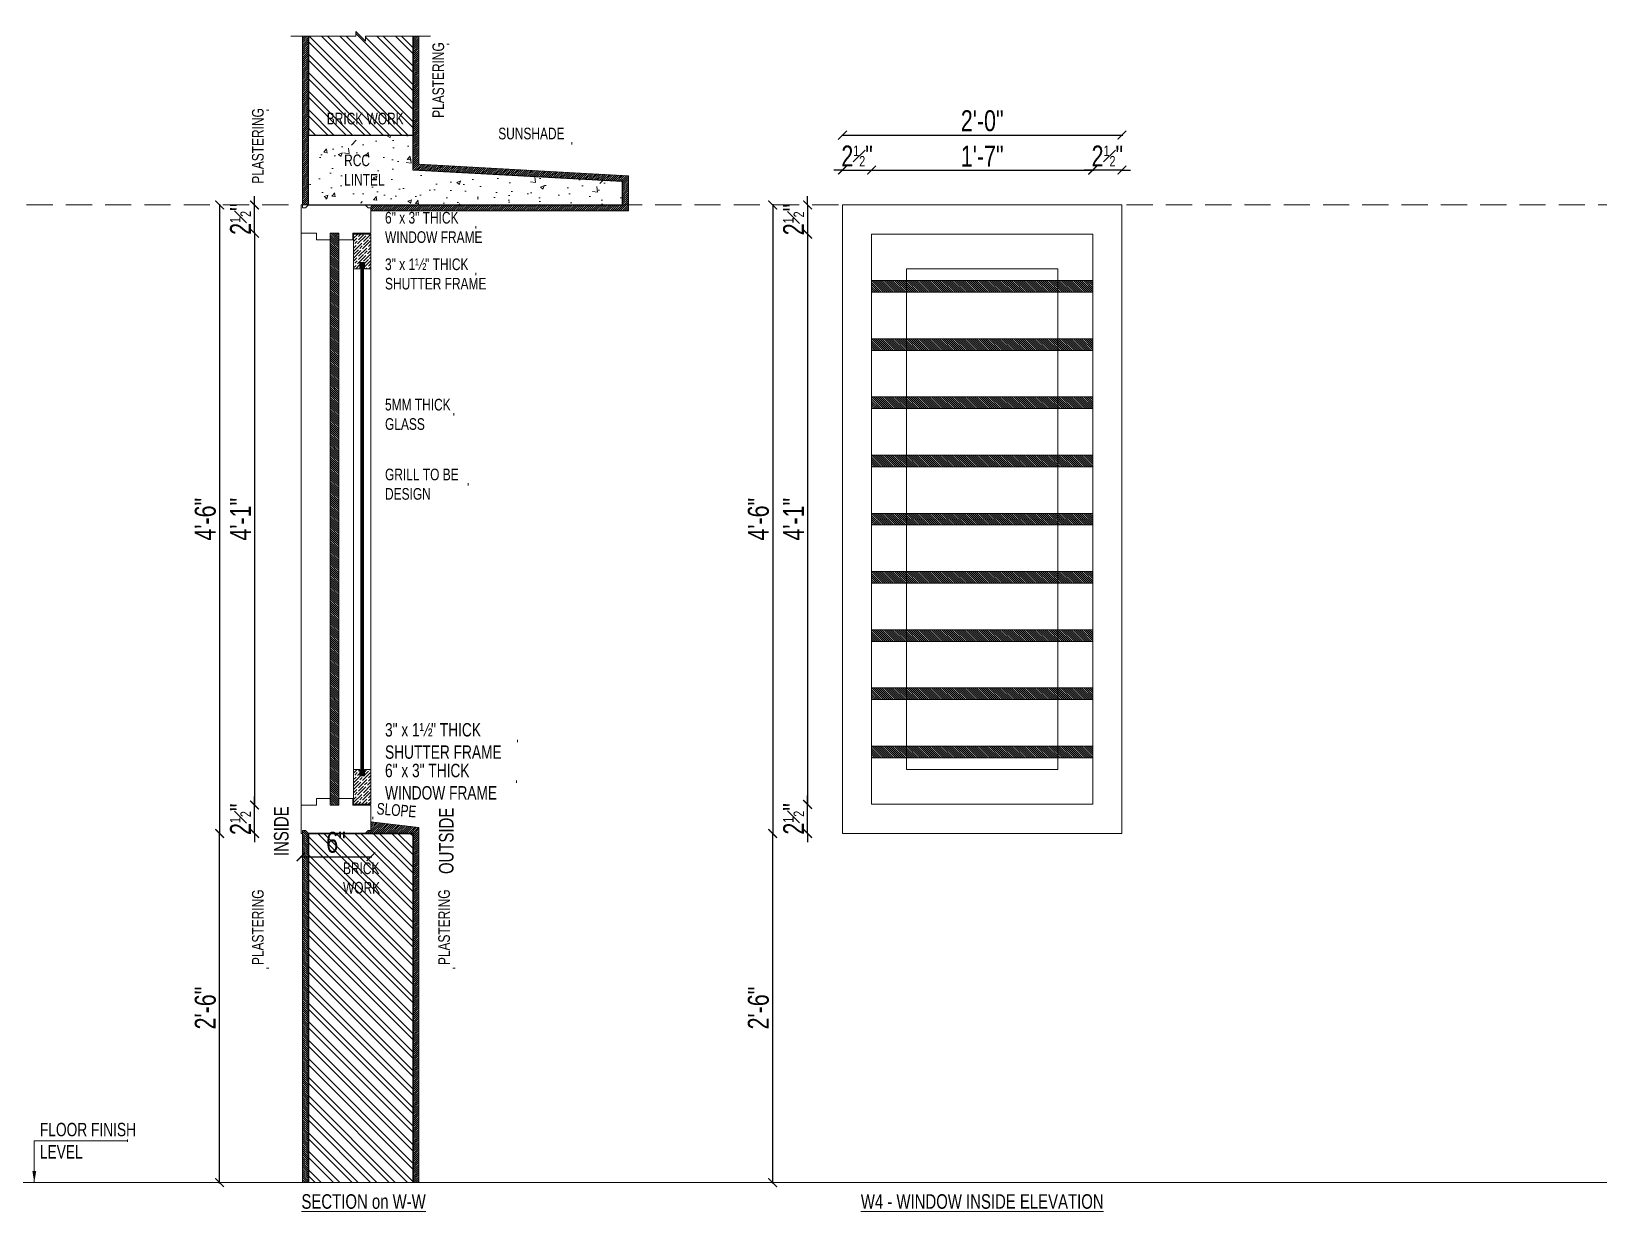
# Model space of a CAD drawing. Header units: inches. Extents: x 3365147 to 3374664, y 1380917 to 1384908.
# Drawn here: x 3372858.5 to 3372993.2, y 1381193.8 to 1381295.2 of the extents above; entities that cross this region are included whole.
import ezdxf

# ---------------------------------------------------------------- set-up
doc = ezdxf.new("R2010")
doc.units = ezdxf.units.IN
doc.header["$LTSCALE"] = 18
doc.header["$MEASUREMENT"] = 0
doc.header["$PDSIZE"] = -1
doc.linetypes.add('CONTINOUS', pattern=[0])
doc.linetypes.add('HIDDEN2', pattern=[0.1875, 0.125, -0.0625])
for name, color, linetype, lineweight in [('CONCRETE-00_BC', 46, 'Continuous', 25), ('CONCRETE-HATCH_BC', 43, 'Continuous', 5), ('DIM-03_BC', 1, 'Continuous', 9), ('FLOOR FINISHED LEVEL_BC', 1, 'Continuous', 20), ('GLASS-00_BC', 140, 'Continuous', 18), ('GLASS-HATCH_BC', 141, 'Continuous', 5), ('GRILL-00_BC', 150, 'CONTINOUS', 18), ('GRILL-HATCH_BC', 252, 'CONTINOUS', 5), ('LINTEL-00_BC', 41, 'HIDDEN2', 13), ('PLASTERING BAND HATCH_BC', 252, 'Continuous', 5), ('PLASTERING BAND-00_BC', 1, 'Continuous', 15), ('TEXT ARROW_BC', 4, 'Continuous', 13), ('TEXT-HEADING_BC', 2, 'Continuous', 25), ('TEXT_BC', 3, 'CONTINOUS', 18), ('TITLE TEXT-01_BC', 1, 'Continuous', 20), ('WALL-00_BC', 7, 'Continuous', 30), ('WALL-9 inch BRICK HATCH_BC', 22, 'Continuous', 0), ('WALL-ZIGZAG LINE_BC', 3, 'Continuous', 13), ('WINDOWS-00_BC', 30, 'Continuous', 18), ('WINDOWS-SHUTTER_BC', 40, 'Continuous', 9), ('WINDOWS-THIN_BC', 252, 'Continuous', 5)]:
    doc.layers.add(name, color=color, linetype=linetype, lineweight=lineweight)
doc.styles.add('BC-TEXT_GENERAL', font='swisscl.ttf')
doc.styles.add('BC-WALL_DIM', font='swisscl.ttf')
doc.styles.add('BC_ROOM _DIM', font='swisscl.ttf')
doc.dimstyles.new('BC-RD2', dxfattribs={"dimscale": 0.8, "dimtxt": 6, "dimasz": 2.5, "dimexe": 4.5, "dimexo": 0, "dimgap": 1, "dimtad": 1, "dimdec": 4, "dimzin": 3, "dimdsep": 46, "dimlunit": 4, "dimtxsty": 'BC_ROOM _DIM', "dimblk": 'ARCHTICK', "dimcen": 0.0625, "dimdle": 0.25, "dimse1": 1, "dimse2": 1, "dimclrd": 8, "dimclre": 4, "dimclrt": 256, "dimadec": 0, "dimazin": 0, "dimtfac": 0.5, "dimtdec": 4, "dimtix": 1, "dimtofl": 0, "dimtmove": 2, "dimatfit": 2, "dimfxl": 0, "dimfrac": 1, "dimtolj": 1, "dimtzin": 1, "dimarcsym": 0})
doc.dimstyles.new('WALL DIM-02_BC', dxfattribs={"dimtxt": 4, "dimasz": 2, "dimexe": 4.5, "dimexo": 0, "dimgap": 1, "dimtad": 1, "dimdec": 1, "dimzin": 0, "dimdsep": 46, "dimlunit": 4, "dimtxsty": 'BC-WALL_DIM', "dimblk": 'ARCHTICK', "dimcen": 0.0625, "dimdle": 0.25, "dimse1": 1, "dimse2": 1, "dimclrd": 7, "dimclre": 4, "dimclrt": 256, "dimadec": 0, "dimazin": 0, "dimtfac": 0.5, "dimtdec": 1, "dimtix": 1, "dimtofl": 0, "dimtmove": 2, "dimatfit": 2, "dimfxl": 0, "dimfrac": 1, "dimtolj": 1, "dimtzin": 1, "dimlwd": -1, "dimarcsym": 0})
pattern_1 = [(45, (110.08222, 0), (-0.0883883476483, 0.0883883476483), [])]

# ---------------------------------------------------------------- blocks, each defined once
blk = doc.blocks.new('ARCHTICK')
at = {"color": 0, "const_width": 0.15}
blk.add_lwpolyline([(-0.5, -0.5), (0.5, 0.5)], dxfattribs=at)
blk = doc.blocks.new('*D1506')
at = {"layer": 'Defpoints', "color": 0, "transparency": 16777216}
for p in [(3372887.69, 1381226.55), (3372881.69, 1381226.3), (3372887.69, 1381224.3)]:
    blk.add_point(p, dxfattribs=at)
at = {"layer": 'DIM-03_BC', "color": 254, "lineweight": -2, "transparency": 16777216}
blk.add_line((3372881.61, 1381224.3), (3372887.76, 1381224.3), dxfattribs=at)
at = {"layer": 'DIM-03_BC', "color": 254, "lineweight": -2, "transparency": 16777216, "xscale": 0.75, "yscale": 0.75, "zscale": 0.75, "rotation": 180}
blk.add_blockref('ARCHTICK', (3372881.69, 1381224.3), dxfattribs=at)
at = {"layer": 'DIM-03_BC', "color": 254, "lineweight": -2, "transparency": 16777216, "xscale": 0.75, "yscale": 0.75, "zscale": 0.75}
blk.add_blockref('ARCHTICK', (3372887.69, 1381224.3), dxfattribs=at)
at = {"layer": 'DIM-03_BC', "transparency": 16777216, "insert": (3372884.69, 1381225.53), "char_height": 1.8, "attachment_point": 5, "style": 'BC_ROOM _DIM'}
blk.add_mtext('\\A1;6"', dxfattribs=at)
blk = doc.blocks.new('_ArchTick')
at = {"color": 0, "linetype": 'ByBlock', "const_width": 0.15}
blk.add_lwpolyline([(-0.5, -0.5), (0.5, 0.5)], dxfattribs=at)
blk = doc.blocks.new('*D1507')
at = {"layer": 'Defpoints', "color": 0, "transparency": 16777216}
for p in [(3372881.69, 1381280.3), (3372874.69, 1381226.3), (3372881.69, 1381226.3)]:
    blk.add_point(p, dxfattribs=at)
at = {"layer": 'DIM-03_BC', "color": 254, "lineweight": -2, "transparency": 16777216}
blk.add_line((3372874.69, 1381280.38), (3372874.69, 1381226.23), dxfattribs=at)
at = {"layer": 'DIM-03_BC', "color": 254, "lineweight": -2, "transparency": 16777216, "xscale": 0.75, "yscale": 0.75, "zscale": 0.75}
for p, rotation in [((3372874.69, 1381280.3), 90), ((3372874.69, 1381226.3), 270)]:
    blk.add_blockref('ARCHTICK', p, dxfattribs=dict(at, rotation=rotation))
at = {"layer": 'DIM-03_BC', "transparency": 16777216, "insert": (3372873.47, 1381253.3), "char_height": 1.8, "attachment_point": 5, "rotation": 90, "style": 'BC_ROOM _DIM'}
blk.add_mtext('\\A1;4\'-6"', dxfattribs=at)
blk = doc.blocks.new('*D1508')
at = {"layer": 'Defpoints', "color": 0, "transparency": 16777216}
for p in [(3372881.69, 1381277.87), (3372877.69, 1381228.74), (3372881.69, 1381228.74)]:
    blk.add_point(p, dxfattribs=at)
at = {"layer": 'DIM-03_BC', "color": 254, "lineweight": -2, "transparency": 16777216}
blk.add_line((3372877.69, 1381277.94), (3372877.69, 1381228.67), dxfattribs=at)
at = {"layer": 'DIM-03_BC', "color": 254, "lineweight": -2, "transparency": 16777216, "xscale": 0.75, "yscale": 0.75, "zscale": 0.75}
for p, rotation in [((3372877.69, 1381277.87), 90), ((3372877.69, 1381228.74), 270)]:
    blk.add_blockref('ARCHTICK', p, dxfattribs=dict(at, rotation=rotation))
at = {"layer": 'DIM-03_BC', "transparency": 16777216, "insert": (3372876.49, 1381253.3), "char_height": 1.8, "attachment_point": 5, "rotation": 90, "style": 'BC_ROOM _DIM'}
blk.add_mtext('\\A1;4\'-1"', dxfattribs=at)
blk = doc.blocks.new('*D1509')
at = {"layer": 'Defpoints', "color": 0, "transparency": 16777216}
for p in [(3372877.69, 1381280.3), (3372881.69, 1381280.3), (3372881.69, 1381277.87)]:
    blk.add_point(p, dxfattribs=at)
at = {"layer": 'DIM-03_BC', "color": 254, "lineweight": -2, "transparency": 16777216}
for p, q in [((3372877.69, 1381280.3), (3372877.69, 1381281.05)), ((3372877.69, 1381277.87), (3372877.69, 1381280.3)), ((3372877.69, 1381277.87), (3372877.69, 1381277.12))]:
    blk.add_line(p, q, dxfattribs=at)
at = {"layer": 'DIM-03_BC', "color": 254, "lineweight": -2, "transparency": 16777216, "xscale": 0.75, "yscale": 0.75, "zscale": 0.75}
for p, rotation in [((3372877.69, 1381280.3), 270), ((3372877.69, 1381277.87), 90)]:
    blk.add_blockref('ARCHTICK', p, dxfattribs=dict(at, rotation=rotation))
at = {"layer": 'DIM-03_BC', "transparency": 16777216, "insert": (3372876.48, 1381279.09), "char_height": 1.8, "attachment_point": 5, "rotation": 90, "style": 'BC_ROOM _DIM'}
blk.add_mtext('\\A1;2{\\H0.5x;\\S1#2;}"', dxfattribs=at)
blk = doc.blocks.new('*D1510')
at = {"layer": 'Defpoints', "color": 0, "transparency": 16777216}
for p in [(3372877.69, 1381228.74), (3372881.69, 1381228.74), (3372881.69, 1381226.3)]:
    blk.add_point(p, dxfattribs=at)
at = {"layer": 'DIM-03_BC', "color": 254, "lineweight": -2, "transparency": 16777216}
for p, q in [((3372877.69, 1381228.74), (3372877.69, 1381229.49)), ((3372877.69, 1381226.3), (3372877.69, 1381228.74)), ((3372877.69, 1381226.3), (3372877.69, 1381225.55))]:
    blk.add_line(p, q, dxfattribs=at)
at = {"layer": 'DIM-03_BC', "color": 254, "lineweight": -2, "transparency": 16777216, "xscale": 0.75, "yscale": 0.75, "zscale": 0.75}
for p, rotation in [((3372877.69, 1381228.74), 270), ((3372877.69, 1381226.3), 90)]:
    blk.add_blockref('ARCHTICK', p, dxfattribs=dict(at, rotation=rotation))
at = {"layer": 'DIM-03_BC', "transparency": 16777216, "insert": (3372876.48, 1381227.52), "char_height": 1.8, "attachment_point": 5, "rotation": 90, "style": 'BC_ROOM _DIM'}
blk.add_mtext('\\A1;2{\\H0.5x;\\S1#2;}"', dxfattribs=at)
blk = doc.blocks.new('*D1511')
at = {"layer": 'Defpoints', "color": 0, "transparency": 16777216}
for p in [(3372874.69, 1381226.3), (3372881.69, 1381226.3), (3372881.69, 1381196.3)]:
    blk.add_point(p, dxfattribs=at)
at = {"layer": 'DIM-03_BC', "color": 254, "lineweight": -2, "transparency": 16777216}
blk.add_line((3372874.69, 1381196.23), (3372874.69, 1381226.38), dxfattribs=at)
at = {"layer": 'DIM-03_BC', "color": 254, "lineweight": -2, "transparency": 16777216, "xscale": 0.75, "yscale": 0.75, "zscale": 0.75}
for p, rotation in [((3372874.69, 1381226.3), 90), ((3372874.69, 1381196.3), 270)]:
    blk.add_blockref('ARCHTICK', p, dxfattribs=dict(at, rotation=rotation))
at = {"layer": 'DIM-03_BC', "transparency": 16777216, "insert": (3372873.47, 1381211.3), "char_height": 1.8, "attachment_point": 5, "rotation": 90, "style": 'BC_ROOM _DIM'}
blk.add_mtext('\\A1;2\'-6"', dxfattribs=at)
blk = doc.blocks.new('*D1526')
at = {"layer": 'Defpoints', "color": 0, "transparency": 16777216}
for p in [(3372930.7, 1381283.3), (3372928.2, 1381280.3), (3372930.7, 1381277.8)]:
    blk.add_point(p, dxfattribs=at)
at = {"layer": 'DIM-03_BC', "color": 254, "lineweight": -2, "transparency": 16777216}
for p, q in [((3372928.2, 1381283.3), (3372927.45, 1381283.3)), ((3372928.2, 1381283.3), (3372930.7, 1381283.3)), ((3372930.7, 1381283.3), (3372931.45, 1381283.3))]:
    blk.add_line(p, q, dxfattribs=at)
at = {"layer": 'DIM-03_BC', "color": 254, "lineweight": -2, "transparency": 16777216, "xscale": 0.75, "yscale": 0.75, "zscale": 0.75}
blk.add_blockref('ARCHTICK', (3372928.2, 1381283.3), dxfattribs=at)
at = {"layer": 'DIM-03_BC', "color": 254, "lineweight": -2, "transparency": 16777216, "xscale": 0.75, "yscale": 0.75, "zscale": 0.75, "rotation": 180}
blk.add_blockref('ARCHTICK', (3372930.7, 1381283.3), dxfattribs=at)
at = {"layer": 'DIM-03_BC', "transparency": 16777216, "insert": (3372929.45, 1381284.51), "char_height": 1.8, "attachment_point": 5, "style": 'BC_ROOM _DIM'}
blk.add_mtext('\\A1;2{\\H0.5x;\\S1#2;}"', dxfattribs=at)
blk = doc.blocks.new('*D1527')
at = {"layer": 'Defpoints', "color": 0, "transparency": 16777216}
for p in [(3372952.2, 1381286.3), (3372928.2, 1381280.3), (3372952.2, 1381280.3)]:
    blk.add_point(p, dxfattribs=at)
at = {"layer": 'DIM-03_BC', "color": 254, "lineweight": -2, "transparency": 16777216}
blk.add_line((3372928.13, 1381286.3), (3372952.28, 1381286.3), dxfattribs=at)
at = {"layer": 'DIM-03_BC', "color": 254, "lineweight": -2, "transparency": 16777216, "xscale": 0.75, "yscale": 0.75, "zscale": 0.75, "rotation": 180}
blk.add_blockref('ARCHTICK', (3372928.2, 1381286.3), dxfattribs=at)
at = {"layer": 'DIM-03_BC', "color": 254, "lineweight": -2, "transparency": 16777216, "xscale": 0.75, "yscale": 0.75, "zscale": 0.75}
blk.add_blockref('ARCHTICK', (3372952.2, 1381286.3), dxfattribs=at)
at = {"layer": 'DIM-03_BC', "transparency": 16777216, "insert": (3372940.2, 1381287.53), "char_height": 1.8, "attachment_point": 5, "style": 'BC_ROOM _DIM'}
blk.add_mtext('\\A1;2\'-0"', dxfattribs=at)
blk = doc.blocks.new('*D1528')
at = {"layer": 'Defpoints', "color": 0, "transparency": 16777216}
for p in [(3372928.2, 1381280.3), (3372925.2, 1381277.8), (3372930.7, 1381277.8)]:
    blk.add_point(p, dxfattribs=at)
at = {"layer": 'DIM-03_BC', "color": 254, "lineweight": -2, "transparency": 16777216}
for p, q in [((3372925.2, 1381280.3), (3372925.2, 1381281.05)), ((3372925.2, 1381280.3), (3372925.2, 1381277.8)), ((3372925.2, 1381277.8), (3372925.2, 1381277.05))]:
    blk.add_line(p, q, dxfattribs=at)
at = {"layer": 'DIM-03_BC', "color": 254, "lineweight": -2, "transparency": 16777216, "xscale": 0.75, "yscale": 0.75, "zscale": 0.75}
for p, rotation in [((3372925.2, 1381280.3), 270), ((3372925.2, 1381277.8), 90)]:
    blk.add_blockref('ARCHTICK', p, dxfattribs=dict(at, rotation=rotation))
at = {"layer": 'DIM-03_BC', "transparency": 16777216, "insert": (3372924, 1381279.05), "char_height": 1.8, "attachment_point": 5, "rotation": 90, "style": 'BC_ROOM _DIM'}
blk.add_mtext('\\A1;2{\\H0.5x;\\S1#2;}"', dxfattribs=at)
blk = doc.blocks.new('*D1529')
at = {"layer": 'Defpoints', "color": 0, "transparency": 16777216}
for p in [(3372930.7, 1381277.8), (3372925.2, 1381228.8), (3372930.7, 1381228.8)]:
    blk.add_point(p, dxfattribs=at)
at = {"layer": 'DIM-03_BC', "color": 254, "lineweight": -2, "transparency": 16777216}
blk.add_line((3372925.2, 1381277.88), (3372925.2, 1381228.73), dxfattribs=at)
at = {"layer": 'DIM-03_BC', "color": 254, "lineweight": -2, "transparency": 16777216, "xscale": 0.75, "yscale": 0.75, "zscale": 0.75}
for p, rotation in [((3372925.2, 1381277.8), 90), ((3372925.2, 1381228.8), 270)]:
    blk.add_blockref('ARCHTICK', p, dxfattribs=dict(at, rotation=rotation))
at = {"layer": 'DIM-03_BC', "transparency": 16777216, "insert": (3372924, 1381253.3), "char_height": 1.8, "attachment_point": 5, "rotation": 90, "style": 'BC_ROOM _DIM'}
blk.add_mtext('\\A1;4\'-1"', dxfattribs=at)
blk = doc.blocks.new('*D1530')
at = {"layer": 'Defpoints', "color": 0, "transparency": 16777216}
for p in [(3372928.2, 1381280.3), (3372922.2, 1381226.3), (3372928.2, 1381226.3)]:
    blk.add_point(p, dxfattribs=at)
at = {"layer": 'DIM-03_BC', "color": 254, "lineweight": -2, "transparency": 16777216}
blk.add_line((3372922.2, 1381280.38), (3372922.2, 1381226.23), dxfattribs=at)
at = {"layer": 'DIM-03_BC', "color": 254, "lineweight": -2, "transparency": 16777216, "xscale": 0.75, "yscale": 0.75, "zscale": 0.75}
for p, rotation in [((3372922.2, 1381280.3), 90), ((3372922.2, 1381226.3), 270)]:
    blk.add_blockref('ARCHTICK', p, dxfattribs=dict(at, rotation=rotation))
at = {"layer": 'DIM-03_BC', "transparency": 16777216, "insert": (3372920.98, 1381253.3), "char_height": 1.8, "attachment_point": 5, "rotation": 90, "style": 'BC_ROOM _DIM'}
blk.add_mtext('\\A1;4\'-6"', dxfattribs=at)
blk = doc.blocks.new('*D1531')
at = {"layer": 'Defpoints', "color": 0, "transparency": 16777216}
for p in [(3372925.2, 1381228.8), (3372930.7, 1381228.8), (3372928.2, 1381226.3)]:
    blk.add_point(p, dxfattribs=at)
at = {"layer": 'DIM-03_BC', "color": 254, "lineweight": -2, "transparency": 16777216}
for p, q in [((3372925.2, 1381228.8), (3372925.2, 1381229.55)), ((3372925.2, 1381226.3), (3372925.2, 1381228.8)), ((3372925.2, 1381226.3), (3372925.2, 1381225.55))]:
    blk.add_line(p, q, dxfattribs=at)
at = {"layer": 'DIM-03_BC', "color": 254, "lineweight": -2, "transparency": 16777216, "xscale": 0.75, "yscale": 0.75, "zscale": 0.75}
for p, rotation in [((3372925.2, 1381228.8), 270), ((3372925.2, 1381226.3), 90)]:
    blk.add_blockref('ARCHTICK', p, dxfattribs=dict(at, rotation=rotation))
at = {"layer": 'DIM-03_BC', "transparency": 16777216, "insert": (3372924, 1381227.55), "char_height": 1.8, "attachment_point": 5, "rotation": 90, "style": 'BC_ROOM _DIM'}
blk.add_mtext('\\A1;2{\\H0.5x;\\S1#2;}"', dxfattribs=at)
blk = doc.blocks.new('*D1532')
at = {"layer": 'Defpoints', "color": 0, "transparency": 16777216}
for p in [(3372922.2, 1381226.3), (3372928.2, 1381226.3), (3372928.2, 1381196.3)]:
    blk.add_point(p, dxfattribs=at)
at = {"layer": 'DIM-03_BC', "color": 254, "lineweight": -2, "transparency": 16777216}
blk.add_line((3372922.2, 1381196.23), (3372922.2, 1381226.38), dxfattribs=at)
at = {"layer": 'DIM-03_BC', "color": 254, "lineweight": -2, "transparency": 16777216, "xscale": 0.75, "yscale": 0.75, "zscale": 0.75}
for p, rotation in [((3372922.2, 1381226.3), 90), ((3372922.2, 1381196.3), 270)]:
    blk.add_blockref('ARCHTICK', p, dxfattribs=dict(at, rotation=rotation))
at = {"layer": 'DIM-03_BC', "transparency": 16777216, "insert": (3372920.98, 1381211.3), "char_height": 1.8, "attachment_point": 5, "rotation": 90, "style": 'BC_ROOM _DIM'}
blk.add_mtext('\\A1;2\'-6"', dxfattribs=at)
blk = doc.blocks.new('*D1533')
at = {"layer": 'Defpoints', "color": 0, "transparency": 16777216}
for p in [(3372949.7, 1381283.3), (3372952.2, 1381280.3), (3372949.7, 1381277.8)]:
    blk.add_point(p, dxfattribs=at)
at = {"layer": 'DIM-03_BC', "color": 254, "lineweight": -2, "transparency": 16777216}
for p, q in [((3372949.7, 1381283.3), (3372948.95, 1381283.3)), ((3372952.2, 1381283.3), (3372949.7, 1381283.3)), ((3372952.2, 1381283.3), (3372952.95, 1381283.3))]:
    blk.add_line(p, q, dxfattribs=at)
at = {"layer": 'DIM-03_BC', "color": 254, "lineweight": -2, "transparency": 16777216, "xscale": 0.75, "yscale": 0.75, "zscale": 0.75}
blk.add_blockref('ARCHTICK', (3372949.7, 1381283.3), dxfattribs=at)
at = {"layer": 'DIM-03_BC', "color": 254, "lineweight": -2, "transparency": 16777216, "xscale": 0.75, "yscale": 0.75, "zscale": 0.75, "rotation": 180}
blk.add_blockref('ARCHTICK', (3372952.2, 1381283.3), dxfattribs=at)
at = {"layer": 'DIM-03_BC', "transparency": 16777216, "insert": (3372950.95, 1381284.51), "char_height": 1.8, "attachment_point": 5, "style": 'BC_ROOM _DIM'}
blk.add_mtext('\\A1;2{\\H0.5x;\\S1#2;}"', dxfattribs=at)
blk = doc.blocks.new('*D1534')
at = {"layer": 'Defpoints', "color": 0, "transparency": 16777216}
for p in [(3372949.7, 1381283.3), (3372930.7, 1381277.8), (3372949.7, 1381277.8)]:
    blk.add_point(p, dxfattribs=at)
at = {"layer": 'DIM-03_BC', "color": 254, "lineweight": -2, "transparency": 16777216}
blk.add_line((3372930.63, 1381283.3), (3372949.78, 1381283.3), dxfattribs=at)
at = {"layer": 'DIM-03_BC', "color": 254, "lineweight": -2, "transparency": 16777216, "xscale": 0.75, "yscale": 0.75, "zscale": 0.75, "rotation": 180}
blk.add_blockref('ARCHTICK', (3372930.7, 1381283.3), dxfattribs=at)
at = {"layer": 'DIM-03_BC', "color": 254, "lineweight": -2, "transparency": 16777216, "xscale": 0.75, "yscale": 0.75, "zscale": 0.75}
blk.add_blockref('ARCHTICK', (3372949.7, 1381283.3), dxfattribs=at)
at = {"layer": 'DIM-03_BC', "transparency": 16777216, "insert": (3372940.2, 1381284.5), "char_height": 1.8, "attachment_point": 5, "style": 'BC_ROOM _DIM'}
blk.add_mtext('\\A1;1\'-7"', dxfattribs=at)

msp = doc.modelspace()

# ---------------------------------------------------------------- hatches: boundary and pattern name
at = {"layer": 'CONCRETE-HATCH_BC', "transparency": 33554687}
h = msp.add_hatch(dxfattribs=at)
h.set_pattern_fill('AR-CONC', color=256, scale=0.5)
h.set_pattern_definition([(50, (110.0822, 0), (3.586300913, -0.313760675), [0.375, -4.125]), (355, (110.0822, 0), (-0.693756668, 3.7609606685), [0.3, -3.3]), (100.45144446, (110.381, -0.026), (2.8925442336, 3.447199955), [0.31870096, -3.50571056]), (46.1842, (110.0822, 1), (5.3362066534, -0.827596404), [0.5625, -6.1875]), (96.63563549, (110.527, 0.931), (4.673309728, 4.870593004), [0.47805171, -5.2585688]), (351.18416399, (110.082, 1), (4.673309725, 4.870593001), [0.45, -4.950000005]), (21, (110.5822, 0.75), (2.9845352606, -2.0130944533), [0.375, -4.125]), (326, (110.5822, 0.75), (1.2165766596, 3.6257502252), [0.3, -3.3]), (71.45144474, (110.831, 0.5822), (4.2011118836, 1.612655764), [0.31870095, -3.50571056]), (37.5, (110.0822, 0), (0.0607992766, 1.66446926916), [0, -3.26, 0, -3.35, 0, -3.3125]), (7.5, (110.0822, 0), (1.3153476872, 1.9720585594), [0, -1.91, 0, -3.185, 0, -1.2625]), (327.5, (108.9672, 0), (2.66911218086, -0.11277435867), [0, -1.25, 0, -3.9, 0, -5.175]), (317.5, (108.4672, 0), (2.9159308467, 0.5005249117), [0, -1.625, 0, -2.59, 0, -3.675])])
h.paths.add_polyline_path([(3372909.3119, 1381282.30423), (3372891.3119, 1381283.30423), (3372891.3119, 1381286.30423), (3372882.3119, 1381286.30423), (3372882.3119, 1381280.30423), (3372909.3119, 1381280.30423)])
at = {"layer": 'GLASS-HATCH_BC', "transparency": 33554687}
h = msp.add_hatch(dxfattribs=at)
h.set_pattern_fill('ANSI31', color=256, scale=0.75, angle=-90)
h.set_pattern_definition([(315, (3476989.07939, 1139837.60391), (0.066291260736, 0.066291260736), [])])
h.paths.add_polyline_path([(3372886.8119, 1381231.30423), (3372887.0619, 1381231.30423), (3372887.0619, 1381275.30423), (3372886.8119, 1381275.30423)])
at = {"layer": 'GRILL-HATCH_BC', "transparency": 33554687}
h = msp.add_hatch(dxfattribs=at)
h.set_pattern_fill('ANSI31', color=256, angle=-90)
h.set_pattern_definition([(315, (3476988.64189, 1139829.10391), (0.08838834765, 0.08838834765), [])])
h.paths.add_polyline_path([(3372884.1869, 1381228.74173), (3372884.9369, 1381228.74173), (3372884.9369, 1381277.86673), (3372884.1869, 1381277.86673)])
h = msp.add_hatch(dxfattribs=at)
h.set_pattern_fill('ANSI31', color=256, angle=-90)
h.set_pattern_definition([(315, (209.60812, 40), (0.0883883476483, 0.0883883476483), [])])
h.paths.add_polyline_path([(3372930.70229, 1381273.80423), (3372930.70229, 1381272.80423), (3372949.70229, 1381272.80423), (3372949.70229, 1381273.80423)])
h = msp.add_hatch(dxfattribs=at)
h.set_pattern_fill('ANSI31', color=256, angle=-90)
h.set_pattern_definition([(315, (209.60812, 35), (0.0883883476483, 0.0883883476483), [])])
h.paths.add_polyline_path([(3372930.70229, 1381268.80423), (3372930.70229, 1381267.80423), (3372949.70229, 1381267.80423), (3372949.70229, 1381268.80423)])
h = msp.add_hatch(dxfattribs=at)
h.set_pattern_fill('ANSI31', color=256, angle=-90)
h.set_pattern_definition([(315, (209.60812, 30), (0.0883883476483, 0.0883883476483), [])])
h.paths.add_polyline_path([(3372930.70229, 1381263.80423), (3372930.70229, 1381262.80423), (3372949.70229, 1381262.80423), (3372949.70229, 1381263.80423)])
h = msp.add_hatch(dxfattribs=at)
h.set_pattern_fill('ANSI31', color=256, angle=-90)
h.set_pattern_definition([(315, (209.60812, 25), (0.0883883476483, 0.0883883476483), [])])
h.paths.add_polyline_path([(3372930.70229, 1381258.80423), (3372930.70229, 1381257.80423), (3372949.70229, 1381257.80423), (3372949.70229, 1381258.80423)])
h = msp.add_hatch(dxfattribs=at)
h.set_pattern_fill('ANSI31', color=256, angle=-90)
h.set_pattern_definition([(315, (209.60812, 20), (0.0883883476483, 0.0883883476483), [])])
h.paths.add_polyline_path([(3372930.70229, 1381253.80423), (3372930.70229, 1381252.80423), (3372949.70229, 1381252.80423), (3372949.70229, 1381253.80423)])
h = msp.add_hatch(dxfattribs=at)
h.set_pattern_fill('ANSI31', color=256, angle=-90)
h.set_pattern_definition([(315, (209.60812, 15), (0.0883883476483, 0.0883883476483), [])])
h.paths.add_polyline_path([(3372930.70229, 1381248.80423), (3372930.70229, 1381247.80423), (3372949.70229, 1381247.80423), (3372949.70229, 1381248.80423)])
h = msp.add_hatch(dxfattribs=at)
h.set_pattern_fill('ANSI31', color=256, angle=-90)
h.set_pattern_definition([(315, (209.60812, 10), (0.0883883476483, 0.0883883476483), [])])
h.paths.add_polyline_path([(3372930.70229, 1381243.80423), (3372930.70229, 1381242.80423), (3372949.70229, 1381242.80423), (3372949.70229, 1381243.80423)])
h = msp.add_hatch(dxfattribs=at)
h.set_pattern_fill('ANSI31', color=256, angle=-90)
h.set_pattern_definition([(315, (209.60812, 5), (0.0883883476483, 0.0883883476483), [])])
h.paths.add_polyline_path([(3372930.70229, 1381238.80423), (3372930.70229, 1381237.80423), (3372949.70229, 1381237.80423), (3372949.70229, 1381238.80423)])
h = msp.add_hatch(dxfattribs=at)
h.set_pattern_fill('ANSI31', color=256, angle=-90)
h.set_pattern_definition([(315, (209.60812, 0), (0.0883883476483, 0.0883883476483), [])])
h.paths.add_polyline_path([(3372930.70229, 1381233.80423), (3372930.70229, 1381232.80423), (3372949.70229, 1381232.80423), (3372949.70229, 1381233.80423)])
at = {"layer": 'PLASTERING BAND HATCH_BC', "transparency": 33554687}
h = msp.add_hatch(dxfattribs=at)
h.set_pattern_fill('ANSI31', color=256)
h.set_pattern_definition(pattern_1)
h.paths.add_polyline_path([(3372882.3119, 1381294.79828), (3372881.8119, 1381294.79828), (3372881.8119, 1381280.30423), (3372882.3119, 1381280.30423), (3372882.3119, 1381286.30423)])
h = msp.add_hatch(dxfattribs=at)
h.set_pattern_fill('ANSI31', color=256)
h.set_pattern_definition(pattern_1)
h.paths.add_polyline_path([(3372909.8119, 1381282.80423), (3372891.8119, 1381283.80423), (3372891.8119, 1381294.79828), (3372891.3119, 1381294.79828), (3372891.3119, 1381286.30423), (3372891.3119, 1381283.30423), (3372909.3119, 1381282.30423), (3372909.3119, 1381280.30423), (3372887.6869, 1381280.30423), (3372887.6869, 1381279.80423), (3372909.8119, 1381279.80423)])
h = msp.add_hatch(dxfattribs=at)
h.set_pattern_fill('ANSI31', color=256, angle=-90)
h.set_pattern_definition([(315, (3376084.50051, 1380089.75727), (0.0883883476, 0.0883883476), [])])
h.paths.add_polyline_path([(3372882.3119, 1381226.30423), (3372882.0619, 1381226.54423), (3372881.8119, 1381226.54423), (3372881.8119, 1381196.30423), (3372882.3119, 1381196.30423)])
h = msp.add_hatch(dxfattribs=at)
h.set_pattern_fill('ANSI31', color=256)
h.set_pattern_definition([(45, (3376084.50051, 1380089.75727), (-0.0883883476, 0.0883883476), [])])
h.paths.add_polyline_path([(3372891.3119, 1381196.30423), (3372891.8119, 1381196.30423), (3372891.8119, 1381226.80423), (3372887.6869, 1381227.30423), (3372887.6869, 1381226.55423), (3372887.4369, 1381226.55423), (3372887.1869, 1381226.30423), (3372891.3119, 1381226.30423)])
at = {"layer": 'WALL-9 inch BRICK HATCH_BC', "transparency": 33554687}
h = msp.add_hatch(dxfattribs=at)
h.set_pattern_fill('ANSI32', color=256, scale=3, angle=-90)
h.set_pattern_definition([(315, (3370031.7323, 1380481.3879), (0.79549513, 0.79549513), []), (315, (3370031.7323, 1380480.8576), (0.79549513, 0.79549513), [])])
h.paths.add_polyline_path([(3372882.3119, 1381286.30423), (3372891.3119, 1381286.30423), (3372891.3119, 1381294.79828), (3372887.23378, 1381294.79828), (3372887.23378, 1381294.3764), (3372886.39003, 1381295.22015), (3372886.39003, 1381294.79828), (3372882.3119, 1381294.79828)])
h = msp.add_hatch(dxfattribs=at)
h.set_pattern_fill('ANSI32', color=256, scale=3, angle=-90)
h.set_pattern_definition([(315, (3366829.5437, 1381641.9349), (0.79549513, 0.79549513), []), (315, (3366829.5437, 1381641.4045), (0.79549513, 0.79549513), [])])
h.paths.add_polyline_path([(3372882.3119, 1381196.30423), (3372891.3119, 1381196.30423), (3372891.3119, 1381226.30423), (3372882.3119, 1381226.30423)])
at = {"layer": 'WINDOWS-THIN_BC', "transparency": 33554687}
h = msp.add_hatch(dxfattribs=at)
h.set_pattern_fill('GOST_WOOD', color=256, scale=0.1, angle=-45)
h.set_pattern_definition([(45, (3476989.1419, 1139850.96943), (0.4242640687, -0.4242640687), [1, -0.2]), (45, (3476989.1419, 1139850.6866), (0.4242640687, -0.4242640687), [0.6, -0.15, 0.3, -0.15]), (45, (3476989.0712, 1139850.33304), (0.4242640687, -0.4242640687), [1, -0.2])])
h.paths.add_polyline_path([(3372886.1869, 1381277.80423), (3372886.1869, 1381274.80423), (3372886.7494, 1381274.80423), (3372886.7494, 1381275.36673), (3372887.1244, 1381275.36673), (3372887.1244, 1381274.80423), (3372887.6869, 1381274.80423), (3372887.6869, 1381277.80423)])
h = msp.add_hatch(dxfattribs=at)
h.set_pattern_fill('GOST_WOOD', color=256, scale=0.1, angle=-45)
h.set_pattern_definition([(45, (3476989.1419, 1139803.6039), (0.4242640687, -0.4242640687), [1, -0.2]), (45, (3476989.1419, 1139803.32107), (0.4242640687, -0.4242640687), [0.6, -0.15, 0.3, -0.15]), (45, (3476989.0712, 1139802.9675), (0.4242640687, -0.4242640687), [1, -0.2])])
h.paths.add_polyline_path([(3372886.1869, 1381228.80423), (3372886.1869, 1381231.80423), (3372886.7494, 1381231.80423), (3372886.7494, 1381231.24173), (3372887.1244, 1381231.24173), (3372887.1244, 1381231.80423), (3372887.6869, 1381231.80423), (3372887.6869, 1381228.80423)])

# ---------------------------------------------------------------- linework, layer by layer
at = {"layer": 'CONCRETE-00_BC', "transparency": 33554687}
for p, q in [((3372882.3119, 1381280.30423), (3372882.3119, 1381286.30423)), ((3372882.3119, 1381286.30423), (3372891.3119, 1381286.30423)), ((3372891.3119, 1381283.30423), (3372891.3119, 1381286.30423))]:
    msp.add_line(p, q, dxfattribs=at)
at = {"layer": 'CONCRETE-00_BC'}
for p, q in [((3372909.3119, 1381282.30423), (3372891.3119, 1381283.30423)), ((3372909.3119, 1381280.30423), (3372909.3119, 1381282.30423)), ((3372882.3119, 1381280.30423), (3372909.3119, 1381280.30423))]:
    msp.add_line(p, q, dxfattribs=at)
at = {"layer": 'FLOOR FINISHED LEVEL_BC', "transparency": 33554687}
msp.add_line((3372405.85388, 1381196.30423), (3373535.04431, 1381196.30423), dxfattribs=at)
at = {"layer": 'GLASS-00_BC', "transparency": 33554687}
msp.add_lwpolyline([(3372886.8119, 1381275.30423), (3372886.8119, 1381231.30423), (3372887.0619, 1381231.30423), (3372887.0619, 1381275.30423)], close=True, dxfattribs=at)
at = {"layer": 'GRILL-00_BC', "transparency": 33554687}
for p, q in [((3372884.1869, 1381228.74173), (3372884.1869, 1381277.86673)), ((3372884.1869, 1381277.86673), (3372884.9369, 1381277.86673)), ((3372884.9369, 1381228.74173), (3372884.9369, 1381277.86673)), ((3372884.1869, 1381228.74173), (3372884.9369, 1381228.74173))]:
    msp.add_line(p, q, dxfattribs=at)
for points in [[(3372930.70229, 1381273.80423), (3372949.70229, 1381273.80423), (3372949.70229, 1381272.80423), (3372930.70229, 1381272.80423)], [(3372930.70229, 1381268.80423), (3372949.70229, 1381268.80423), (3372949.70229, 1381267.80423), (3372930.70229, 1381267.80423)], [(3372930.70229, 1381263.80423), (3372949.70229, 1381263.80423), (3372949.70229, 1381262.80423), (3372930.70229, 1381262.80423)], [(3372930.70229, 1381258.80423), (3372949.70229, 1381258.80423), (3372949.70229, 1381257.80423), (3372930.70229, 1381257.80423)], [(3372930.70229, 1381253.80423), (3372949.70229, 1381253.80423), (3372949.70229, 1381252.80423), (3372930.70229, 1381252.80423)], [(3372930.70229, 1381248.80423), (3372949.70229, 1381248.80423), (3372949.70229, 1381247.80423), (3372930.70229, 1381247.80423)], [(3372930.70229, 1381243.80423), (3372949.70229, 1381243.80423), (3372949.70229, 1381242.80423), (3372930.70229, 1381242.80423)], [(3372930.70229, 1381238.80423), (3372949.70229, 1381238.80423), (3372949.70229, 1381237.80423), (3372930.70229, 1381237.80423)], [(3372930.70229, 1381233.80423), (3372949.70229, 1381233.80423), (3372949.70229, 1381232.80423), (3372930.70229, 1381232.80423)]]:
    msp.add_lwpolyline(points, close=True, dxfattribs=at)
at = {"layer": 'LINTEL-00_BC', "transparency": 33554687}
msp.add_line((3372405.85388, 1381280.30423), (3373535.04431, 1381280.30423), dxfattribs=at)
at = {"layer": 'PLASTERING BAND-00_BC', "transparency": 33554687}
for p, q in [((3372881.8119, 1381280.30423), (3372881.8119, 1381294.79828)), ((3372891.8119, 1381283.80423), (3372891.8119, 1381294.79828)), ((3372891.8119, 1381283.80423), (3372909.8119, 1381282.80423)), ((3372909.8119, 1381279.80423), (3372909.8119, 1381282.80423)), ((3372887.6869, 1381279.80423), (3372909.8119, 1381279.80423)), ((3372887.6869, 1381227.30423), (3372891.8119, 1381226.80423)), ((3372891.8119, 1381226.80423), (3372891.8119, 1381196.30423)), ((3372881.8119, 1381226.30423), (3372881.8119, 1381196.30423))]:
    msp.add_line(p, q, dxfattribs=at)
at = {"layer": 'TEXT ARROW_BC', "transparency": 33554687}
for p, q in [((3372894.4155, 1381294.10391), (3372894.2155, 1381294.10391)), ((3372878.7119, 1381288.43906), (3372878.9119, 1381288.43906)), ((3372904.94114, 1381285.69817), (3372904.94114, 1381285.49817)), ((3372896.71422, 1381278.46673), (3372896.71422, 1381278.26673)), ((3372896.71422, 1381274.46673), (3372896.71422, 1381274.26673)), ((3372894.81569, 1381262.40423), (3372894.81569, 1381262.20423)), ((3372896.03694, 1381256.40423), (3372896.03694, 1381256.20423)), ((3372900.26805, 1381234.14173), (3372900.26805, 1381234.34173)), ((3372900.1903, 1381230.64173), (3372900.1903, 1381230.84173)), ((3372887.85459, 1381227.72769), (3372887.83831, 1381227.52835)), ((3372878.7119, 1381214.71582), (3372878.9119, 1381214.71582)), ((3372894.9119, 1381214.71582), (3372894.7119, 1381214.71582)), ((3372866.77352, 1381199.80196), (3372866.77352, 1381200.00196))]:
    msp.add_line(p, q, dxfattribs=at)
for points in [[(3372891.3155, 1381287.5167, 0, 0.2, 0), (3372892.0155, 1381287.5167, 0, 0, 0), (3372894.3155, 1381287.5167, 0, 0, 0), (3372894.3155, 1381294.10391, 0, 0, 0)], [(3372881.8119, 1381281.85184, 0, 0.2, 0), (3372881.1119, 1381281.85184, 0, 0, 0), (3372878.8119, 1381281.85184, 0, 0, 0), (3372878.8119, 1381288.43906, 0, 0, 0)], [(3372898.35393, 1381282.59817, 0, 0.2, 0), (3372898.35393, 1381283.29817, 0, 0, 0), (3372898.35393, 1381285.59817, 0, 0, 0), (3372904.94114, 1381285.59817, 0, 0, 0)], [(3372887.6869, 1381278.36673, 0, 0.2, 0), (3372888.3869, 1381278.36673, 0, 0, 0), (3372896.71422, 1381278.36673, 0, 0, 0)], [(3372887.6869, 1381276.46723, 0, 0.2, 0), (3372888.0369, 1381275.86101, 0, 0, 0), (3372888.89962, 1381274.36673, 0, 0, 0), (3372896.71422, 1381274.36673, 0, 0, 0)], [(3372887.1244, 1381262.30423, 0, 0.2, 0), (3372887.8244, 1381262.30423, 0, 0, 0), (3372894.81569, 1381262.30423, 0, 0, 0)], [(3372883.91727, 1381256.30423, 0, 0.2, 0), (3372884.61727, 1381256.30423, 0, 0, 0), (3372896.03694, 1381256.30423, 0, 0, 0)], [(3372887.6869, 1381230.9098, 0, 0.2, 0), (3372887.92631, 1381231.56758, 0, 0, 0), (3372888.89962, 1381234.24173, 0, 0, 0), (3372900.26805, 1381234.24173, 0, 0, 0)], [(3372887.6869, 1381228.14104, 0, 0.2, 0), (3372887.98273, 1381228.77545, 0, 0, 0), (3372888.89962, 1381230.74173, 0, 0, 0), (3372900.1903, 1381230.74173, 0, 0, 0)], [(3372892.21655, 1381227.27128, 0, 0.2, 0), (3372891.51887, 1381227.32823, 0, 0, 0), (3372887.84645, 1381227.62802, 0, 0, 0)], [(3372881.8119, 1381221.30303, 0, 0.2, 0), (3372881.1119, 1381221.30303, 0, 0, 0), (3372878.8119, 1381221.30303, 0, 0, 0), (3372878.8119, 1381214.71582, 0, 0, 0)], [(3372891.8119, 1381221.30303, 0, 0.2, 0), (3372892.5119, 1381221.30303, 0, 0, 0), (3372894.8119, 1381221.30303, 0, 0, 0), (3372894.8119, 1381214.71582, 0, 0, 0)]]:
    msp.add_lwpolyline(points, format="xyseb", dxfattribs=at)
at = {"layer": 'WALL-00_BC', "transparency": 33554687}
for p, q in [((3372882.3119, 1381286.30423), (3372882.3119, 1381294.79828)), ((3372891.3119, 1381286.30423), (3372891.3119, 1381294.79828)), ((3372882.3119, 1381226.30423), (3372891.3119, 1381226.30423)), ((3372882.3119, 1381226.30423), (3372882.3119, 1381196.30423)), ((3372891.3119, 1381226.30423), (3372891.3119, 1381196.30423))]:
    msp.add_line(p, q, dxfattribs=at)
at = {"layer": 'WALL-ZIGZAG LINE_BC', "transparency": 33554687}
msp.add_lwpolyline([(3372892.8119, 1381294.79828), (3372887.23378, 1381294.79828), (3372887.23378, 1381294.3764), (3372886.39003, 1381295.22015), (3372886.39003, 1381294.79828), (3372880.8119, 1381294.79828)], dxfattribs=at)
at = {"layer": 'WINDOWS-00_BC', "transparency": 33554687}
for points in [[(3372884.9369, 1381277.30423), (3372886.1244, 1381277.30423), (3372886.1244, 1381277.86673), (3372887.6869, 1381277.86673), (3372887.6869, 1381280.05423), (3372887.4369, 1381280.05423), (3372887.1869, 1381280.30423), (3372882.3119, 1381280.30423), (3372882.0619, 1381280.06423), (3372881.8119, 1381280.06423), (3372881.8119, 1381280.30423), (3372881.6869, 1381280.30423), (3372881.6869, 1381280.30423), (3372881.6869, 1381280.30423), (3372881.6869, 1381277.86673), (3372882.9994, 1381277.86673), (3372882.9994, 1381277.30423), (3372884.1869, 1381277.30423)], [(3372884.9369, 1381229.30423), (3372886.1244, 1381229.30423), (3372886.1244, 1381228.74173), (3372887.6869, 1381228.74173), (3372887.6869, 1381226.55423), (3372887.4369, 1381226.55423), (3372887.1869, 1381226.30423), (3372882.3119, 1381226.30423), (3372882.0619, 1381226.54423), (3372881.8119, 1381226.54423), (3372881.8119, 1381226.30423), (3372881.6869, 1381226.30423), (3372881.6869, 1381226.30423), (3372881.6869, 1381226.30423), (3372881.6869, 1381228.74173), (3372882.9994, 1381228.74173), (3372882.9994, 1381229.30423), (3372884.1869, 1381229.30423)]]:
    msp.add_lwpolyline(points, dxfattribs=at)
for points in [[(3372928.20229, 1381280.30423), (3372952.20229, 1381280.30423), (3372952.20229, 1381226.30423), (3372928.20229, 1381226.30423)], [(3372930.70229, 1381277.80423), (3372949.70229, 1381277.80423), (3372949.70229, 1381228.80423), (3372930.70229, 1381228.80423)]]:
    msp.add_lwpolyline(points, close=True, dxfattribs=at)
at = {"layer": 'WINDOWS-SHUTTER_BC', "transparency": 33554687}
for p, q in [((3372887.6869, 1381277.80423), (3372886.1869, 1381277.80423)), ((3372886.1869, 1381277.80423), (3372886.1869, 1381274.80423)), ((3372887.6869, 1381274.80423), (3372887.6869, 1381277.80423)), ((3372886.7494, 1381274.80423), (3372886.7494, 1381275.36673)), ((3372886.7494, 1381275.36673), (3372887.1244, 1381275.36673)), ((3372886.1869, 1381274.80423), (3372886.7494, 1381274.80423)), ((3372886.1869, 1381228.80423), (3372886.1869, 1381231.80423)), ((3372886.1869, 1381231.80423), (3372886.7494, 1381231.80423)), ((3372886.7494, 1381231.80423), (3372886.7494, 1381231.24173)), ((3372886.7494, 1381231.24173), (3372887.1244, 1381231.24173)), ((3372887.6869, 1381231.80423), (3372887.6869, 1381228.80423)), ((3372887.6869, 1381228.80423), (3372886.1869, 1381228.80423))]:
    msp.add_line(p, q, dxfattribs=at)
for points in [[(3372887.6869, 1381274.80423), (3372887.1244, 1381274.80423), (3372887.1244, 1381275.36673)], [(3372946.70229, 1381231.80423), (3372933.70229, 1381231.80423), (3372933.70229, 1381274.80423), (3372946.70229, 1381274.80423), (3372946.70229, 1381231.80423)], [(3372887.6869, 1381231.80423), (3372887.1244, 1381231.80423), (3372887.1244, 1381231.24173)]]:
    msp.add_lwpolyline(points, dxfattribs=at)
at = {"layer": 'WINDOWS-THIN_BC', "transparency": 33554687}
for p, q in [((3372881.6869, 1381228.74173), (3372881.6869, 1381277.86673)), ((3372886.1869, 1381231.80423), (3372886.1869, 1381274.80423)), ((3372887.6869, 1381231.80423), (3372887.6869, 1381274.80423))]:
    msp.add_line(p, q, dxfattribs=at)

# ---------------------------------------------------------------- texts
at = {"layer": 'TEXT-HEADING_BC', "transparency": 33554687, "char_height": 1.25, "attachment_point": 2, "rotation": 90, "style": 'BC-TEXT_GENERAL'}
for s, insert in [('INSIDE', (3372879.35997, 1381226.49278)), ('OUTSIDE', (3372893.53345, 1381225.66258))]:
    msp.add_mtext(s, dxfattribs=dict(at, insert=insert))
at = {"layer": 'TEXT_BC', "transparency": 33554687, "char_height": 1, "attachment_point": 4, "style": 'BC-TEXT_GENERAL'}
for s, insert, rotation in [('\\A1;PLASTERING\\P ', (3372894.3155, 1381287.78843), 90), ('\\A1;PLASTERING\\P ', (3372878.8119, 1381282.12358), 90), ('\\A1;SLOPE\\P ', (3372888.11973, 1381227.60571), 355.3331416), ('\\A1;PLASTERING\\P ', (3372878.8119, 1381214.99001), 90), ('\\A1;PLASTERING\\P ', (3372894.8119, 1381214.99001), 90)]:
    msp.add_mtext(s, dxfattribs=dict(at, insert=insert, rotation=rotation))
at = {"layer": 'TEXT_BC', "transparency": 33554687, "attachment_point": 4, "style": 'BC-TEXT_GENERAL'}
for s, insert, char_height in [('\\A1;BRICK WORK', (3372883.89536, 1381287.71841), 1), ('\\A1;BRICK WORK', (3372883.89536, 1381287.71841), 1), ('\\A1;SUNSHADE \\P ', (3372898.62566, 1381285.59817), 1), ('\\A1;RCC\\PLINTEL', (3372885.39079, 1381283.30423), 1), ('\\A1;6" x 3" THICK\\PWINDOW FRAME', (3372888.89962, 1381278.36673), 1), ('\\A1;3" x 1½" THICK\\PSHUTTER FRAME', (3372888.89962, 1381274.36673), 1), ('\\A1;5MM THICK\\PGLASS', (3372888.89962, 1381262.30423), 1), ('\\A1;GRILL TO BE \\PDESIGN', (3372888.89962, 1381256.30423), 1), ('\\A1;3" x 1½" THICK\\PSHUTTER FRAME', (3372888.89962, 1381234.24173), 1.15), ('\\A1;6" x 3" THICK\\PWINDOW FRAME', (3372888.89962, 1381230.74173), 1.15), ('\\A1;BRICK\\PWORK', (3372885.28804, 1381222.46463), 1), ('\\A1;FLOOR FINISH\\PLEVEL ', (3372859.25397, 1381199.90196), 1.15)]:
    msp.add_mtext(s, dxfattribs=dict(at, insert=insert, char_height=char_height))
at = {"layer": 'TITLE TEXT-01_BC', "transparency": 33554687, "char_height": 1.25, "attachment_point": 2, "style": 'BC-TEXT_GENERAL'}
for s, insert in [('{\\LSECTION on W-W}', (3372887.05962, 1381195.30423)), ('{\\LW4 - WINDOW INSIDE ELEVATION}', (3372940.20229, 1381195.30423))]:
    msp.add_mtext(s, dxfattribs=dict(at, insert=insert))

# ---------------------------------------------------------------- dimensions: what is measured, and where the dimension line sits
at = {"layer": 'DIM-03_BC', "transparency": 33554687}
for base, p1, p2, picture, middle in [((3372952.20229, 1381286.30423), (3372928.20229, 1381280.30423), (3372952.20229, 1381280.30423), '*D1527', (3372940.20229, 1381287.52605)), ((3372930.70229, 1381283.30423), (3372928.20229, 1381280.30423), (3372930.70229, 1381277.80423), '*D1526', (3372929.45229, 1381284.50777)), ((3372949.70229, 1381283.30423), (3372930.70229, 1381277.80423), (3372949.70229, 1381277.80423), '*D1534', (3372940.20229, 1381284.50423)), ((3372887.6869, 1381224.30423), (3372881.6869, 1381226.30423), (3372887.6869, 1381226.55423), '*D1506', (3372884.6869, 1381225.52605))]:
    dim = msp.add_linear_dim(base=base, p1=p1, p2=p2, dimstyle='BC-RD2', override={"dimscale": 0.3, "dimtad": 3, "dimdec": 2, "dimpost": '\\X', "dimclrd": 254, "dimtofl": 1}, dxfattribs=at)
    dim.commit()
    dim.dimension.update_dxf_attribs({"geometry": picture, "text_midpoint": middle})
for base, p1, p2, angle, picture, middle in [((3372949.70229, 1381283.30423), (3372952.20229, 1381280.30423), (3372949.70229, 1381277.80423), 180, '*D1533', (3372950.95229, 1381284.50777)), ((3372877.6869, 1381280.30423), (3372881.6869, 1381277.86673), (3372881.6869, 1381280.30423), 90, '*D1509', (3372876.48336, 1381279.08548)), ((3372925.20229, 1381277.80423), (3372928.20229, 1381280.30423), (3372930.70229, 1381277.80423), 270, '*D1528', (3372923.99875, 1381279.05423)), ((3372874.6869, 1381226.30423), (3372881.6869, 1381280.30423), (3372881.6869, 1381226.30423), 270, '*D1507', (3372873.46508, 1381253.30423)), ((3372922.20229, 1381226.30423), (3372928.20229, 1381280.30423), (3372928.20229, 1381226.30423), 270, '*D1530', (3372920.98047, 1381253.30423)), ((3372877.6869002841, 1381228.741731026), (3372881.6869002609, 1381277.866731026), (3372881.6869002609, 1381228.741731026), 270, '*D1508', (3372876.486900283, 1381253.304231025)), ((3372925.20229, 1381228.80423), (3372930.70229, 1381277.80423), (3372930.70229, 1381228.80423), 270, '*D1529', (3372924.00229, 1381253.30423)), ((3372877.6869, 1381228.74173), (3372881.6869, 1381226.30423), (3372881.6869, 1381228.74173), 90, '*D1510', (3372876.48336, 1381227.52298)), ((3372925.20229, 1381228.80423), (3372928.20229, 1381226.30423), (3372930.70229, 1381228.80423), 90, '*D1531', (3372923.99875, 1381227.55423)), ((3372874.6869, 1381226.30423), (3372881.6869, 1381196.30423), (3372881.6869, 1381226.30423), 90, '*D1511', (3372873.46508, 1381211.30423)), ((3372922.20229, 1381226.30423), (3372928.20229, 1381196.30423), (3372928.20229, 1381226.30423), 90, '*D1532', (3372920.98047, 1381211.30423))]:
    dim = msp.add_linear_dim(base=base, p1=p1, p2=p2, angle=angle, dimstyle='BC-RD2', override={"dimscale": 0.3, "dimtad": 3, "dimdec": 2, "dimpost": '\\X', "dimclrd": 254, "dimtofl": 1}, dxfattribs=at)
    dim.commit()
    dim.dimension.update_dxf_attribs({"geometry": picture, "text_midpoint": middle})

# ---------------------------------------------------------------- leaders
at = {"layer": 'TEXT ARROW_BC', "transparency": 33554687}
msp.add_leader([(3372858.76941, 1381196.29491), (3372858.76941, 1381199.90196), (3372866.77352, 1381199.90196)], dimstyle='WALL DIM-02_BC', override={"dimasz": 1, "dimgap": 1, "dimtad": 0, "dimclrd": 256, "dimfxl": 3, "dimfxlon": 1, "dimarcsym": 1}, dxfattribs=at)

doc.saveas('drawing.dxf')
